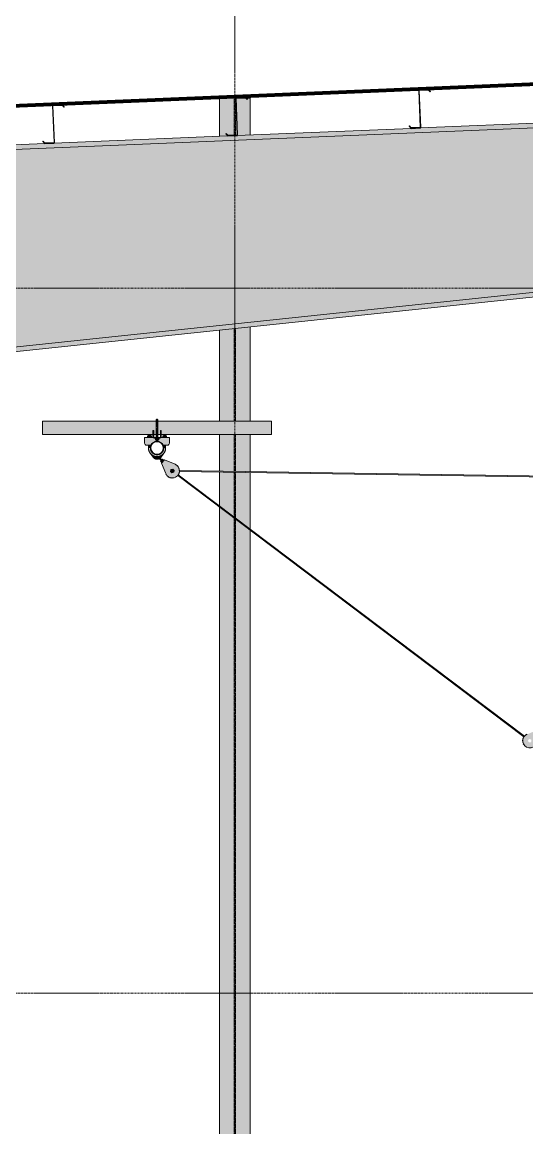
# Model space of a CAD drawing. Header units: inches. Extents: x -26493 to -10162, y -132 to 713.
# Drawn here: x -16486.8 to -16354.6, y 108.7 to 398.6 of the extents above; entities that cross this region are included whole.
import ezdxf

# ---------------------------------------------------------------- set-up
doc = ezdxf.new("R2010")
doc.units = ezdxf.units.IN
doc.header["$MEASUREMENT"] = 0
doc.linetypes.add('Grid Line 1_2_', pattern=[0.875, 0.5, -0.125, 0.125, -0.125])
doc.linetypes.add('Hidden 1_8_', pattern=[0.1875, 0.125, -0.0625])
for name, color, linetype, lineweight in [('A-FLOR-LEVL', 51, 'Continuous', 9), ('A-ROOF', 132, 'Continuous', 13), ('Q-SPCQ', 91, 'Continuous', 9), ('S-BEAM', 12, 'Continuous', 9), ('S-COLS', 52, 'Continuous', 9), ('S-GRID', 1, 'Continuous', 9)]:
    doc.layers.add(name, color=color, linetype=linetype, lineweight=lineweight)

# ---------------------------------------------------------------- blocks, each defined once
blk = doc.blocks.new('Family7 - Family7-706776-Section 1')
at = {"layer": 'S-BEAM'}
for points in [[(-22358.93, 327.21), (-21137.4, 378.1), (-21135.8, 379.42), (-22360.24, 328.4), (-22359.49, 327.72)], [(-21747, 280.64), (-21183.79, 340.02), (-21182.03, 341.46), (-21747.06, 281.89), (-22322.77, 293.93), (-22321.38, 292.65), (-21755.75, 280.82)]]:
    blk.add_hatch(color=256, dxfattribs=at).paths.add_polyline_path(points, flags=0)
h = blk.add_hatch(color=256, dxfattribs=at)
h.paths.add_polyline_path([(-21747.06, 281.89), (-21185.68, 341.08), (-21185.84, 343.3), (-21184.67, 344.39), (-21184.43, 341.21), (-21182.03, 341.46), (-21141.3, 374.9), (-21141.3, 377.94), (-22358.8, 327.2), (-22358.8, 327.08), (-22322.77, 293.93), (-22319.86, 293.87), (-22319.69, 296.14), (-22318.51, 295.18), (-22318.61, 293.84), (-21755.75, 282.07)], flags=0)
h.paths.add_polyline_path([(-21140.05, 375.93), (-21137.4, 378.1), (-21140.05, 377.99), (-21140.05, 376.45)], flags=0)
for p, q in [((-22358.93, 327.21), (-21137.4, 378.1)), ((-21295.95, 372.75), (-21341.54, 370.85)), ((-21391.86, 368.75), (-21437.46, 366.85)), ((-21343.91, 370.75), (-21389.5, 368.85)), ((-21439.82, 366.75), (-21485.42, 364.85)), ((-21182.03, 341.46), (-21747.06, 281.89)), ((-21747, 280.64), (-21183.79, 340.02))]:
    blk.add_line(p, q, dxfattribs=at)
blk = doc.blocks.new('W-Wide Flange-Column - W10X33-658007-Section 1')
at = {"layer": 'S-COLS', "linetype": 'Hidden 1_8_'}
for p, q in [((-21390.21, 378.67), (-21390.21, 368.93)), ((-21389.9, 368.94), (-21389.9, 378.67)), ((-21390.21, 318.26), (-21390.21, 293.99)), ((-21389.9, 293.99), (-21389.9, 318.29)), ((-21390.21, 290.5), (-21390.21, 280.84)), ((-21389.9, 280.83), (-21389.9, 290.5)), ((-21390.21, 280.54), (-21390.21, 268.83)), ((-21389.9, 268.61), (-21389.9, 280.53)), ((-21390.21, 268.53), (-21390.21, 0)), ((-21389.9, 0), (-21389.9, 268.29))]:
    blk.add_line(p, q, dxfattribs=at)
blk = doc.blocks.new('Basketball_Backstop-Performance_Sports_Systems-3103-Ceiling_Hung - 27_-0_ to 27_-11 7_8_-652462-Section 1')
at = {"layer": 'Q-SPCQ'}
h = blk.add_hatch(color=256, dxfattribs=at)
h.paths.add_polyline_path([(-21426.52, 292.25), (-21410.64, 292.25), (-21410.65, 293.64), (-21410.68, 294), (-21440.43, 294), (-21440.43, 292.25), (-21431.36, 292.25)], flags=0)
h.paths.add_polyline_path([(-21410.19, 292.25), (-21380.43, 292.25), (-21380.43, 294), (-21410.2, 293.97), (-21410.21, 293.77), (-21410.2, 292.47), (-21410.21, 292.25)], flags=0)
h = blk.add_hatch(color=256, dxfattribs=at)
h.paths.add_polyline_path([(-21410.43, 292.49), (-21410.49, 292.25), (-21410.43, 292.25)], flags=0)
h.paths.add_polyline_path([(-21410.63, 293.99), (-21410.68, 293.99), (-21410.65, 293.78)], flags=0)
h.paths.add_polyline_path([(-21410.64, 292.25), (-21410.6, 292.25), (-21410.43, 292.49), (-21410.43, 294.44), (-21410.63, 294.38), (-21410.65, 294.21), (-21410.68, 294.23), (-21410.63, 293.99), (-21410.67, 292.73)], flags=0)
h = blk.add_hatch(color=256, dxfattribs=at)
h.paths.add_polyline_path([(-21410.43, 292.25), (-21410.3, 292.25), (-21410.43, 292.49)], flags=0)
h.paths.add_polyline_path([(-21410.21, 292.25), (-21410.21, 293.62), (-21410.22, 294.38), (-21410.43, 294.44), (-21410.43, 292.49), (-21410.25, 292.25)], flags=0)
h = blk.add_hatch(color=256, dxfattribs=at)
h.paths.add_polyline_path([(-21426.52, 290.5), (-21411.49, 290.53), (-21411.49, 291.43), (-21411.3, 291.37), (-21411.3, 290.5), (-21410.68, 290.53), (-21410.68, 292.25), (-21440.43, 292.25), (-21440.43, 290.5), (-21431.36, 290.5)], flags=0)
h.paths.add_polyline_path([(-21409.55, 290.5), (-21409.55, 291.43), (-21409.37, 291.37), (-21409.37, 290.5), (-21380.43, 290.5), (-21380.43, 292.25), (-21410.18, 292.25), (-21410.18, 290.5), (-21409.58, 290.5)], flags=0)
for points in [[(-21412.68, 289.69), (-21412.68, 290.12), (-21412.93, 290.12), (-21412.93, 289.69)], [(-21412.68, 289.69), (-21412.18, 289.71), (-21412.18, 290.12), (-21412.68, 290.12), (-21412.68, 289.71)], [(-21411.92, 289.69), (-21411.92, 290.12), (-21412.18, 290.12), (-21412.18, 289.69), (-21412, 289.69)], [(-21411.3, 291), (-21411.3, 291.43), (-21411.49, 291.43), (-21411.49, 291)], [(-21409.37, 291), (-21409.37, 291.43), (-21409.55, 291.43), (-21409.55, 291)], [(-21408.68, 289.69), (-21408.68, 290.12), (-21408.93, 290.12), (-21408.93, 289.69)], [(-21408.18, 289.69), (-21408.18, 290.12), (-21408.68, 290.12), (-21408.68, 289.69), (-21408.37, 289.69)], [(-21407.92, 289.69), (-21407.92, 290.12), (-21408.18, 290.12), (-21408.18, 289.69)], [(-21412.12, 287.69), (-21412, 287.73), (-21411.67, 288.18), (-21411.3, 288.46), (-21410.88, 288.64), (-21410.43, 288.7), (-21410.01, 288.65), (-21409.58, 288.48), (-21409.28, 288.27), (-21409.02, 287.99), (-21408.83, 287.69), (-21407.55, 287.7), (-21407.32, 287.83), (-21407.18, 288.19), (-21407.18, 289.37), (-21409.99, 289.37), (-21409.99, 289.06), (-21410.18, 289.06), (-21410.21, 288.75), (-21410.68, 288.79), (-21410.68, 289.06), (-21410.87, 289.06), (-21410.87, 289.37), (-21413.68, 289.37), (-21413.68, 288.19), (-21413.53, 287.83), (-21413.31, 287.7), (-21413.18, 287.69)], [(-21410.48, 289.06), (-21410.43, 289.12), (-21410.48, 289.5), (-21410.87, 289.5), (-21410.87, 289.06), (-21410.79, 289.06)], [(-21410.18, 289.06), (-21409.99, 289.06), (-21409.99, 289.5), (-21410.43, 289.5), (-21410.43, 289.06)], [(-21410.43, 284.74), (-21409.93, 284.74), (-21409.02, 285.18), (-21408.4, 285.96), (-21408.23, 286.7), (-21408.3, 286.94), (-21408.64, 286.94), (-21408.68, 286.94), (-21408.79, 286.35), (-21409.02, 285.92), (-21409.28, 285.63), (-21409.7, 285.36), (-21410.17, 285.22), (-21410.43, 285.19), (-21411.05, 285.32), (-21411.48, 285.56), (-21411.76, 285.82), (-21412.01, 286.21), (-21412.12, 286.52), (-21412.21, 286.94), (-21412.6, 286.94), (-21412.6, 286.62), (-21412.38, 285.87), (-21411.83, 285.18), (-21410.93, 284.74), (-21410.49, 284.75)], [(-21411.38, 284.44), (-21411.01, 284.78), (-21411.86, 285.22), (-21412.21, 285.62), (-21412.2, 285.57), (-21411.41, 284.49)], [(-21409.48, 284.44), (-21408.84, 285.41), (-21409.12, 285.13), (-21409.86, 284.74), (-21409.49, 284.45)], [(-21409.28, 283.64), (-21409.22, 283.73), (-21409.28, 283.79), (-21409.33, 283.84), (-21409.65, 284.08), (-21409.78, 284.12), (-21409.3, 283.66)], [(-21409.28, 283.79), (-21409.23, 283.89), (-21409.66, 284.2), (-21409.53, 284.04), (-21409.3, 283.84)], [(-21408.38, 286.07), (-21408.26, 286.41), (-21408.37, 286.11)], [(-21409.16, 283.16), (-21408.9, 283.41), (-21409.23, 283.72), (-21409.3, 283.66), (-21409.33, 283.69), (-21409.51, 283.51), (-21409.19, 283.18)], [(-21408.9, 283.41), (-21408.65, 283.67), (-21409.03, 284), (-21409.22, 283.73)], [(-21406.55, 280.72), (-21406.3, 280.72), (-21406.21, 280.81), (-21406.21, 281.06), (-21406.43, 281.19), (-21406.6, 281.11), (-21406.67, 281), (-21406.6, 280.76)], [(-21314.36, 211.2), (-21314.25, 211.43), (-21404.89, 279.88), (-21405.02, 279.72), (-21314.43, 211.25)]]:
    blk.add_hatch(color=256, dxfattribs=at).paths.add_polyline_path(points, flags=0)
h = blk.add_hatch(color=256, dxfattribs=at)
h.paths.add_polyline_path([(-21412.43, 286.94), (-21412.18, 286.94), (-21412.22, 287.69), (-21412.68, 287.69), (-21412.64, 286.94), (-21412.49, 286.94)], flags=0)
h.paths.add_polyline_path([(-21412.21, 290.12), (-21412.18, 290.12), (-21412.21, 290.44), (-21412.68, 290.44), (-21412.64, 290.12), (-21412.21, 290.12)], flags=0)
h = blk.add_hatch(color=256, dxfattribs=at)
h.paths.add_polyline_path([(-21409.68, 289.5), (-21409.6, 289.51), (-21409.65, 289.69)], flags=0)
h.paths.add_polyline_path([(-21411.18, 289.5), (-21411.21, 289.69), (-21411.26, 289.51)], flags=0)
h.paths.add_polyline_path([(-21410.79, 289.5), (-21409.68, 289.5), (-21409.68, 289.69), (-21411.18, 289.69), (-21411.18, 289.5)], flags=0)
h.paths.add_polyline_path([(-21411.26, 289.51), (-21411.24, 289.7), (-21411.33, 289.54)], flags=0)
h.paths.add_polyline_path([(-21409.6, 289.51), (-21409.52, 289.54), (-21409.62, 289.7)], flags=0)
h.paths.add_polyline_path([(-21409.52, 289.54), (-21409.46, 289.59), (-21409.58, 289.69)], flags=0)
h.paths.add_polyline_path([(-21411.33, 289.54), (-21411.28, 289.71), (-21411.4, 289.59)], flags=0)
h.paths.add_polyline_path([(-21409.38, 289.73), (-21409.37, 289.81), (-21409.56, 289.78)], flags=0)
h.paths.add_polyline_path([(-21409.46, 289.59), (-21409.38, 289.73), (-21409.54, 289.71)], flags=0)
h.paths.add_polyline_path([(-21411.48, 289.73), (-21411.3, 289.78), (-21411.49, 289.81)], flags=0)
h.paths.add_polyline_path([(-21411.4, 289.59), (-21411.29, 289.75), (-21411.47, 289.71), (-21411.45, 289.66)], flags=0)
h.paths.add_polyline_path([(-21409.55, 289.81), (-21409.37, 289.81), (-21409.37, 291), (-21409.55, 291)], flags=0)
h.paths.add_polyline_path([(-21411.3, 289.81), (-21411.3, 291), (-21411.49, 291), (-21411.49, 289.81)], flags=0)
h = blk.add_hatch(color=256, dxfattribs=at)
h.paths.add_polyline_path([(-21410.43, 288.75), (-21410.48, 289.06), (-21410.68, 289.06), (-21410.64, 288.75), (-21410.48, 288.75)], flags=0)
h.paths.add_polyline_path([(-21410.55, 289.69), (-21410.43, 289.71), (-21410.43, 292.25), (-21410.68, 292.25), (-21410.64, 289.69), (-21410.57, 289.69)], flags=0)
h = blk.add_hatch(color=256, dxfattribs=at)
h.paths.add_polyline_path([(-21410.25, 288.75), (-21410.18, 288.75), (-21410.21, 289.06), (-21410.43, 289.06), (-21410.43, 288.75), (-21410.3, 288.75)], flags=0)
h.paths.add_polyline_path([(-21410.25, 289.69), (-21410.18, 289.71), (-21410.21, 292.25), (-21410.43, 292.25), (-21410.41, 289.69), (-21410.29, 289.69)], flags=0)
h = blk.add_hatch(color=256, dxfattribs=at)
h.paths.add_polyline_path([(-21408.43, 286.94), (-21408.18, 286.94), (-21408.21, 287.69), (-21408.68, 287.69), (-21408.64, 286.94), (-21408.49, 286.94)], flags=0)
h.paths.add_polyline_path([(-21408.43, 290.12), (-21408.18, 290.12), (-21408.21, 290.44), (-21408.68, 290.44), (-21408.64, 290.12), (-21408.49, 290.12)], flags=0)
h = blk.add_hatch(color=256, dxfattribs=at)
h.paths.add_polyline_path([(-21413.68, 289.37), (-21410.87, 289.42), (-21410.87, 289.5), (-21411.33, 289.54), (-21411.48, 289.69), (-21413.68, 289.65), (-21413.68, 289.46)], flags=0)
h.paths.add_polyline_path([(-21409.99, 289.37), (-21407.18, 289.37), (-21407.18, 289.69), (-21409.42, 289.65), (-21409.58, 289.52), (-21409.68, 289.5), (-21409.99, 289.46), (-21409.99, 289.41)], flags=0)
h = blk.add_hatch(color=256, dxfattribs=at)
h.paths.add_polyline_path([(-21410.43, 285.19), (-21409.97, 285.25), (-21409.55, 285.42), (-21409.19, 285.7), (-21408.91, 286.06), (-21408.74, 286.48), (-21408.68, 286.94), (-21408.74, 287.39), (-21408.91, 287.81), (-21409.19, 288.17), (-21409.75, 288.53), (-21410.18, 288.66), (-21410.48, 288.68), (-21410.88, 288.63), (-21411.3, 288.45), (-21411.67, 288.17), (-21412, 287.68), (-21412.12, 287.36), (-21412.18, 286.94), (-21412.12, 286.48), (-21411.94, 286.06), (-21411.67, 285.7), (-21411.3, 285.42), (-21410.88, 285.25)], flags=0)
h.paths.add_polyline_path([(-21410.43, 285.31), (-21410.85, 285.37), (-21411.24, 285.53), (-21411.58, 285.79), (-21411.84, 286.12), (-21412, 286.52), (-21412.05, 286.94), (-21412, 287.36), (-21411.84, 287.75), (-21411.58, 288.09), (-21411.24, 288.34), (-21410.65, 288.53), (-21410.21, 288.53), (-21410.01, 288.51), (-21409.58, 288.31), (-21409.28, 288.09), (-21409.02, 287.75), (-21408.86, 287.36), (-21408.8, 286.94), (-21408.86, 286.52), (-21409.02, 286.12), (-21409.28, 285.79), (-21409.62, 285.53), (-21410.01, 285.37)], flags=0)
h = blk.add_hatch(color=256, dxfattribs=at)
h.paths.add_polyline_path([(-21412.21, 285.62), (-21412.23, 285.67), (-21412.22, 285.64)], flags=0)
h.paths.add_polyline_path([(-21412.48, 286.07), (-21412.62, 286.8), (-21412.6, 286.45), (-21412.56, 286.22)], flags=0)
h = blk.add_hatch(color=256, dxfattribs=at)
h.paths.add_polyline_path([(-21410.07, 284.05), (-21409.94, 284.29), (-21410.19, 284.53), (-21410.23, 284.53), (-21410.72, 284.58), (-21410.97, 284.71), (-21410.92, 284.57), (-21411.08, 284.68), (-21411.32, 284.49), (-21411.2, 284.32), (-21410.7, 284.05), (-21410.43, 284.05), (-21410.23, 284.12)], flags=0)
h.paths.add_polyline_path([(-21409.81, 284.22), (-21409.7, 284.32), (-21409.85, 284.34), (-21409.82, 284.29), (-21409.82, 284.24)], flags=0)
h.paths.add_polyline_path([(-21409.83, 284.52), (-21410.1, 284.57), (-21410.04, 284.57), (-21409.86, 284.52)], flags=0)
h.paths.add_polyline_path([(-21409.65, 284.33), (-21409.52, 284.48), (-21409.91, 284.72), (-21409.99, 284.67), (-21409.66, 284.33)], flags=0)
h = blk.add_hatch(color=256, dxfattribs=at)
h.paths.add_polyline_path([(-21409.78, 284.12), (-21409.86, 284.37), (-21410.06, 284.57), (-21410.01, 284.34), (-21409.94, 284.29)], flags=0)
h.paths.add_polyline_path([(-21410.16, 284.5), (-21410.17, 284.68), (-21410.26, 284.63)], flags=0)
h.paths.add_polyline_path([(-21410.01, 284.34), (-21410.14, 284.57), (-21410.16, 284.5), (-21410.06, 284.4)], flags=0)
h = blk.add_hatch(color=256, dxfattribs=at)
h.paths.add_polyline_path([(-21409.61, 284.29), (-21409.83, 284.52), (-21410.06, 284.57), (-21409.86, 284.37)], flags=0)
h.paths.add_polyline_path([(-21409.99, 284.67), (-21410.14, 284.74), (-21410.12, 284.68)], flags=0)
h.paths.add_polyline_path([(-21409.83, 284.52), (-21409.99, 284.67), (-21410.06, 284.61), (-21409.94, 284.56)], flags=0)
h = blk.add_hatch(color=256, dxfattribs=at)
h.paths.add_polyline_path([(-21406.34, 279.06), (-21405.89, 279.14), (-21405.46, 279.33), (-21405.1, 279.61), (-21404.73, 280.17), (-21404.63, 280.4), (-21404.55, 280.85), (-21404.59, 281.31), (-21404.74, 281.74), (-21404.98, 282.13), (-21405.32, 282.45), (-21405.72, 282.67), (-21408.5, 283.81), (-21409.3, 283.01), (-21407.94, 279.83), (-21407.62, 279.49), (-21407.16, 279.22), (-21406.8, 279.1)], flags=0)
h.paths.add_polyline_path([(-21406.56, 280.45), (-21406.91, 280.84), (-21406.75, 281.31), (-21406.25, 281.38), (-21405.94, 281.05), (-21406.13, 280.56), (-21406.55, 280.45)], flags=0)
h = blk.add_hatch(color=256, dxfattribs=at)
h.paths.add_polyline_path([(-21406.56, 280.45), (-21406.07, 280.58), (-21405.94, 281.07), (-21406.3, 281.43), (-21406.79, 281.29), (-21406.92, 280.81), (-21406.6, 280.5)], flags=0)
h.paths.add_polyline_path([(-21406.43, 280.69), (-21406.6, 280.76), (-21406.68, 280.94), (-21406.6, 281.11), (-21406.43, 281.19), (-21406.25, 281.11), (-21406.18, 280.94), (-21406.25, 280.76), (-21406.36, 280.7)], flags=0)
h = blk.add_hatch(color=256, dxfattribs=at)
h.paths.add_polyline_path([(-21264.79, 278.62), (-21264.78, 278.89), (-21264.8, 278.93), (-21404.56, 281.01), (-21404.55, 280.75), (-21264.8, 278.62)], flags=0)
h.paths.add_polyline_path([(-21263.15, 278.64), (-21263.14, 278.69), (-21263.15, 278.64)], flags=0)
h.paths.add_polyline_path([(-21406.2, 280.83), (-21406.19, 281.01), (-21406.21, 280.91), (-21406.21, 280.83)], flags=0)
h = blk.add_hatch(color=256, dxfattribs=at)
h.paths.add_polyline_path([(-21312.89, 208.31), (-21312.31, 208.38), (-21312, 208.49), (-21311.61, 208.74), (-21311.29, 209.07), (-21311.07, 209.47), (-21309.93, 212.26), (-21310.73, 213.06), (-21313.91, 211.69), (-21314.25, 211.38), (-21314.5, 210.99), (-21314.64, 210.55), (-21314.66, 210), (-21314.6, 209.64), (-21314.41, 209.22), (-21314.13, 208.86), (-21313.77, 208.57), (-21313.16, 208.36)], flags=0)
h.paths.add_polyline_path([(-21312.67, 209.7), (-21313.18, 209.89), (-21313.24, 210.36), (-21312.9, 210.66), (-21312.43, 210.5), (-21312.36, 210.01), (-21312.64, 209.73)], flags=0)
for p, q in [((-21410.54, 294), (-21440.43, 294)), ((-21440.43, 292.25), (-21440.43, 294)), ((-21380.43, 294), (-21410.37, 294)), ((-21380.43, 294), (-21380.43, 292.25)), ((-21440.43, 290.5), (-21440.43, 292.25)), ((-21440.43, 290.5), (-21411.49, 290.5)), ((-21412.93, 290.12), (-21412.68, 290.12)), ((-21412.93, 290.12), (-21412.93, 289.69)), ((-21412.68, 290.44), (-21412.68, 289.71)), ((-21412.68, 290.44), (-21412.18, 290.44)), ((-21412.68, 290.12), (-21412.18, 290.12)), ((-21412.68, 289.69), (-21412.68, 290.12)), ((-21412.18, 289.71), (-21412.18, 290.44)), ((-21412.18, 290.12), (-21411.92, 290.12)), ((-21412.18, 289.69), (-21412.18, 290.12)), ((-21411.92, 289.69), (-21411.92, 290.12)), ((-21411.3, 291.5), (-21411.49, 291.5)), ((-21411.49, 291), (-21411.49, 291.5)), ((-21411.49, 291.5), (-21411.49, 291.43)), ((-21411.3, 291.5), (-21411.49, 291.5)), ((-21411.49, 291), (-21411.49, 289.81)), ((-21411.3, 291.43), (-21411.3, 291.5)), ((-21411.3, 291.5), (-21411.3, 291)), ((-21411.3, 289.81), (-21411.3, 291)), ((-21411.3, 290.5), (-21410.67, 290.5)), ((-21410.68, 292.25), (-21410.68, 289.71)), ((-21410.19, 290.5), (-21409.58, 290.5)), ((-21410.18, 289.71), (-21410.18, 292.25)), ((-21409.37, 291.5), (-21409.55, 291.5)), ((-21409.55, 291), (-21409.55, 291.5)), ((-21409.55, 291.5), (-21409.55, 291.43)), ((-21409.37, 291.5), (-21409.55, 291.5)), ((-21409.55, 289.81), (-21409.55, 291)), ((-21409.37, 291.43), (-21409.37, 291.5)), ((-21409.37, 291.5), (-21409.37, 291)), ((-21409.37, 291), (-21409.37, 289.81)), ((-21409.37, 290.5), (-21380.43, 290.5)), ((-21408.93, 290.12), (-21408.68, 290.12)), ((-21408.93, 289.69), (-21408.93, 290.12)), ((-21408.68, 290.44), (-21408.68, 289.71)), ((-21408.68, 290.44), (-21408.18, 290.44)), ((-21408.68, 290.12), (-21408.18, 290.12)), ((-21408.68, 289.69), (-21408.68, 290.12)), ((-21408.18, 289.71), (-21408.18, 290.44)), ((-21408.18, 290.12), (-21407.92, 290.12)), ((-21408.18, 289.69), (-21408.18, 290.12)), ((-21407.92, 290.12), (-21407.92, 289.69)), ((-21380.43, 292.25), (-21380.43, 290.5)), ((-21411.46, 289.69), (-21413.68, 289.69)), ((-21413.68, 289.37), (-21413.68, 289.69)), ((-21413.68, 288.19), (-21413.68, 289.37)), ((-21413.18, 287.69), (-21412.02, 287.69)), ((-21412.68, 287.69), (-21412.68, 286.94)), ((-21412.18, 286.94), (-21412.18, 287.69)), ((-21411.18, 289.69), (-21411.28, 289.69)), ((-21409.68, 289.69), (-21411.18, 289.69)), ((-21411.18, 289.5), (-21409.68, 289.5)), ((-21410.87, 289.06), (-21410.87, 289.5)), ((-21410.43, 289.06), (-21410.87, 289.06)), ((-21410.68, 289.5), (-21410.68, 288.75)), ((-21410.43, 288.75), (-21410.68, 288.75)), ((-21410.43, 289.5), (-21410.43, 289.06)), ((-21409.99, 289.06), (-21410.43, 289.06)), ((-21410.18, 288.75), (-21410.43, 288.75)), ((-21410.18, 288.75), (-21410.18, 289.5)), ((-21409.99, 289.06), (-21409.99, 289.5)), ((-21409.58, 289.69), (-21409.68, 289.69)), ((-21407.18, 289.69), (-21409.39, 289.69)), ((-21408.83, 287.69), (-21407.68, 287.69)), ((-21408.68, 287.69), (-21408.68, 286.94)), ((-21408.18, 286.94), (-21408.18, 287.69)), ((-21407.18, 289.69), (-21407.18, 289.37)), ((-21407.18, 289.37), (-21407.18, 288.19)), ((-21412.24, 285.6), (-21411.38, 284.44)), ((-21410.05, 284.6), (-21410.08, 284.59)), ((-21410, 284.73), (-21409.92, 284.75)), ((-21409.48, 284.44), (-21408.62, 285.6)), ((-21409.52, 283.5), (-21409.17, 283.15)), ((-21409.51, 283.51), (-21409.39, 283.63)), ((-21408.5, 283.81), (-21409.3, 283.01)), ((-21409.3, 283.01), (-21408.16, 280.23)), ((-21409.26, 283.77), (-21409, 284.02)), ((-21408.64, 283.68), (-21408.99, 284.03)), ((-21405.72, 282.67), (-21408.5, 283.81)), ((-21406.79, 281.29), (-21406.92, 280.81)), ((-21406.3, 281.43), (-21406.79, 281.29)), ((-21405.94, 281.07), (-21406.3, 281.43)), ((-21406.92, 280.81), (-21406.56, 280.45)), ((-21406.56, 280.45), (-21406.07, 280.58)), ((-21406.07, 280.58), (-21405.94, 281.07)), ((-21405.02, 279.72), (-21314.36, 211.2)), ((-21314.22, 211.41), (-21404.87, 279.91)), ((-21264.78, 278.93), (-21404.57, 281.07)), ((-21404.57, 280.75), (-21264.79, 278.62))]:
    blk.add_line(p, q, dxfattribs=at)
at = {"layer": 'Q-SPCQ', "flags": 128}
for points in [[(-21410.68, 294.25), (-21410.68, 294.26), (-21410.68, 294.27), (-21410.68, 294.28), (-21410.67, 294.29), (-21410.67, 294.3), (-21410.67, 294.31), (-21410.67, 294.32), (-21410.67, 294.33), (-21410.66, 294.34), (-21410.66, 294.35), (-21410.65, 294.36), (-21410.65, 294.37), (-21410.64, 294.37), (-21410.64, 294.38), (-21410.63, 294.39), (-21410.63, 294.4), (-21410.62, 294.41), (-21410.62, 294.41), (-21410.61, 294.42), (-21410.6, 294.43), (-21410.59, 294.44), (-21410.59, 294.44), (-21410.58, 294.45), (-21410.57, 294.45), (-21410.56, 294.46), (-21410.55, 294.47), (-21410.55, 294.47), (-21410.54, 294.48), (-21410.53, 294.48), (-21410.52, 294.48), (-21410.51, 294.49), (-21410.5, 294.49), (-21410.49, 294.49), (-21410.48, 294.49), (-21410.47, 294.5), (-21410.46, 294.5), (-21410.45, 294.5), (-21410.44, 294.5), (-21410.43, 294.5), (-21410.43, 294.5)], [(-21410.68, 294.25), (-21410.68, 294.26), (-21410.68, 294.27), (-21410.68, 294.28), (-21410.67, 294.29), (-21410.67, 294.3), (-21410.67, 294.31), (-21410.67, 294.32), (-21410.67, 294.33), (-21410.66, 294.34), (-21410.66, 294.35), (-21410.65, 294.36), (-21410.65, 294.37), (-21410.64, 294.37), (-21410.64, 294.38), (-21410.63, 294.39), (-21410.63, 294.4), (-21410.62, 294.41), (-21410.62, 294.41), (-21410.61, 294.42), (-21410.6, 294.43), (-21410.59, 294.44), (-21410.59, 294.44), (-21410.58, 294.45), (-21410.57, 294.45), (-21410.56, 294.46), (-21410.55, 294.47), (-21410.55, 294.47), (-21410.54, 294.48), (-21410.53, 294.48), (-21410.52, 294.48), (-21410.51, 294.49), (-21410.5, 294.49), (-21410.49, 294.49), (-21410.48, 294.49), (-21410.47, 294.5), (-21410.46, 294.5), (-21410.45, 294.5), (-21410.44, 294.5), (-21410.43, 294.5), (-21410.43, 294.5)], [(-21410.68, 293.97), (-21410.68, 294.01), (-21410.68, 294.05), (-21410.68, 294.08), (-21410.68, 294.11), (-21410.68, 294.14), (-21410.68, 294.17), (-21410.68, 294.19), (-21410.68, 294.21), (-21410.68, 294.22), (-21410.68, 294.23), (-21410.68, 294.24), (-21410.68, 294.25), (-21410.68, 294.25)], [(-21410.68, 294.25), (-21410.68, 294.25), (-21410.68, 294.24), (-21410.68, 294.24), (-21410.68, 294.22), (-21410.68, 294.21), (-21410.68, 294.19), (-21410.68, 294.17), (-21410.68, 294.15), (-21410.68, 294.12), (-21410.68, 294.09), (-21410.68, 294.06), (-21410.68, 294.02), (-21410.68, 293.99), (-21410.68, 293.94), (-21410.68, 293.9), (-21410.68, 293.85), (-21410.68, 293.81), (-21410.68, 293.75), (-21410.68, 293.7), (-21410.68, 293.64), (-21410.68, 293.58), (-21410.68, 293.52), (-21410.68, 293.46), (-21410.68, 293.4), (-21410.68, 293.33), (-21410.68, 293.26), (-21410.68, 293.19), (-21410.68, 293.12), (-21410.68, 293.05), (-21410.68, 292.97), (-21410.68, 292.9), (-21410.68, 292.82), (-21410.68, 292.75), (-21410.68, 292.67), (-21410.68, 292.59), (-21410.68, 292.51), (-21410.68, 292.43), (-21410.68, 292.35), (-21410.68, 292.27), (-21410.68, 292.25)], [(-21410.68, 294.23), (-21410.68, 294.24), (-21410.68, 294.25), (-21410.68, 294.25)], [(-21410.68, 294.25), (-21410.68, 294.25), (-21410.68, 294.24), (-21410.68, 294.24)], [(-21410.68, 294.01), (-21410.68, 294.05), (-21410.68, 294.08), (-21410.68, 294.11), (-21410.68, 294.14), (-21410.68, 294.17)], [(-21410.68, 294.17), (-21410.68, 294.15), (-21410.68, 294.12), (-21410.68, 294.09), (-21410.68, 294.06), (-21410.68, 294.02), (-21410.68, 293.99)], [(-21410.43, 294.5), (-21410.42, 294.5), (-21410.41, 294.5), (-21410.4, 294.5), (-21410.39, 294.5), (-21410.38, 294.5), (-21410.37, 294.49), (-21410.36, 294.49), (-21410.35, 294.49), (-21410.34, 294.48), (-21410.33, 294.48), (-21410.32, 294.48), (-21410.31, 294.47), (-21410.3, 294.47), (-21410.3, 294.46), (-21410.29, 294.46), (-21410.28, 294.45), (-21410.27, 294.44), (-21410.26, 294.44), (-21410.26, 294.43), (-21410.25, 294.42), (-21410.24, 294.42), (-21410.24, 294.41), (-21410.23, 294.4), (-21410.22, 294.39), (-21410.22, 294.39), (-21410.21, 294.38), (-21410.21, 294.37), (-21410.2, 294.36), (-21410.2, 294.35), (-21410.19, 294.34), (-21410.19, 294.33), (-21410.19, 294.32), (-21410.19, 294.31), (-21410.18, 294.3), (-21410.18, 294.29), (-21410.18, 294.28), (-21410.18, 294.27), (-21410.18, 294.26), (-21410.18, 294.25), (-21410.18, 294.25)], [(-21410.43, 294.5), (-21410.42, 294.5), (-21410.41, 294.5), (-21410.4, 294.5), (-21410.39, 294.5), (-21410.38, 294.5), (-21410.37, 294.49), (-21410.36, 294.49), (-21410.35, 294.49), (-21410.34, 294.48), (-21410.33, 294.48), (-21410.32, 294.48), (-21410.31, 294.47), (-21410.3, 294.47), (-21410.3, 294.46), (-21410.29, 294.46), (-21410.28, 294.45), (-21410.27, 294.44), (-21410.26, 294.44), (-21410.26, 294.43), (-21410.25, 294.42), (-21410.24, 294.42), (-21410.24, 294.41), (-21410.23, 294.4), (-21410.22, 294.39)], [(-21410.22, 294.39), (-21410.21, 294.38), (-21410.21, 294.37), (-21410.2, 294.36), (-21410.2, 294.35), (-21410.19, 294.34), (-21410.19, 294.33), (-21410.19, 294.32), (-21410.19, 294.31), (-21410.18, 294.3), (-21410.18, 294.29), (-21410.18, 294.28), (-21410.18, 294.27), (-21410.18, 294.26), (-21410.18, 294.25), (-21410.18, 294.25)], [(-21410.18, 292.25), (-21410.18, 292.33), (-21410.18, 292.41), (-21410.18, 292.49), (-21410.18, 292.57), (-21410.18, 292.65), (-21410.18, 292.73), (-21410.18, 292.8), (-21410.18, 292.88), (-21410.18, 292.95), (-21410.18, 293.03), (-21410.18, 293.1), (-21410.18, 293.17), (-21410.18, 293.24), (-21410.18, 293.31), (-21410.18, 293.38), (-21410.18, 293.44), (-21410.18, 293.51), (-21410.18, 293.57), (-21410.18, 293.63), (-21410.18, 293.68), (-21410.18, 293.74), (-21410.18, 293.79), (-21410.18, 293.84), (-21410.18, 293.89), (-21410.18, 293.93), (-21410.18, 293.97), (-21410.18, 294.01), (-21410.18, 294.05), (-21410.18, 294.08), (-21410.18, 294.11), (-21410.18, 294.14), (-21410.18, 294.17), (-21410.18, 294.19), (-21410.18, 294.21), (-21410.18, 294.22), (-21410.18, 294.23), (-21410.18, 294.24), (-21410.18, 294.25), (-21410.18, 294.25)], [(-21410.18, 294.25), (-21410.18, 294.25), (-21410.18, 294.24), (-21410.18, 294.24), (-21410.18, 294.22), (-21410.18, 294.21), (-21410.18, 294.19), (-21410.18, 294.17), (-21410.18, 294.15), (-21410.18, 294.12), (-21410.18, 294.09), (-21410.18, 294.06), (-21410.18, 294.02), (-21410.18, 293.99)], [(-21410.18, 294.23), (-21410.18, 294.24), (-21410.18, 294.25), (-21410.18, 294.25)], [(-21410.18, 294.25), (-21410.18, 294.25), (-21410.18, 294.24), (-21410.18, 294.24)], [(-21410.18, 294.01), (-21410.18, 294.05), (-21410.18, 294.08), (-21410.18, 294.11), (-21410.18, 294.14), (-21410.18, 294.17)], [(-21410.18, 294.17), (-21410.18, 294.15), (-21410.18, 294.12), (-21410.18, 294.09), (-21410.18, 294.06), (-21410.18, 294.02), (-21410.18, 293.99)], [(-21412.68, 286.94), (-21412.68, 286.85), (-21412.67, 286.76), (-21412.66, 286.67), (-21412.65, 286.58), (-21412.63, 286.49), (-21412.61, 286.4), (-21412.59, 286.32), (-21412.56, 286.23), (-21412.53, 286.14), (-21412.5, 286.06), (-21412.46, 285.98), (-21412.42, 285.9), (-21412.38, 285.82), (-21412.33, 285.74), (-21412.28, 285.67), (-21412.23, 285.59), (-21412.18, 285.52), (-21412.12, 285.45), (-21412.06, 285.39), (-21412, 285.32), (-21411.93, 285.26), (-21411.86, 285.2), (-21411.79, 285.15), (-21411.72, 285.09), (-21411.64, 285.04), (-21411.57, 285), (-21411.49, 284.95), (-21411.41, 284.91), (-21411.33, 284.87), (-21411.24, 284.84), (-21411.16, 284.81), (-21411.07, 284.78), (-21410.99, 284.76), (-21410.9, 284.74), (-21410.81, 284.72), (-21410.72, 284.71), (-21410.63, 284.7), (-21410.54, 284.69), (-21410.45, 284.69), (-21410.36, 284.69), (-21410.27, 284.69), (-21410.18, 284.7), (-21410.09, 284.71), (-21410, 284.73), (-21409.92, 284.75), (-21409.83, 284.77), (-21409.74, 284.79), (-21409.66, 284.82), (-21409.57, 284.86), (-21409.49, 284.89), (-21409.41, 284.93), (-21409.33, 284.97), (-21409.25, 285.02), (-21409.18, 285.07), (-21409.1, 285.12), (-21409.03, 285.17), (-21408.96, 285.23), (-21408.9, 285.29), (-21408.83, 285.35), (-21408.77, 285.42), (-21408.71, 285.49), (-21408.65, 285.56), (-21408.6, 285.63), (-21408.55, 285.7), (-21408.5, 285.78), (-21408.45, 285.86), (-21408.41, 285.94), (-21408.37, 286.02), (-21408.34, 286.1), (-21408.31, 286.18), (-21408.28, 286.27), (-21408.25, 286.36), (-21408.23, 286.44), (-21408.21, 286.53), (-21408.2, 286.62), (-21408.19, 286.71), (-21408.18, 286.8), (-21408.18, 286.89), (-21408.18, 286.94)], [(-21412.68, 286.94), (-21412.68, 286.85), (-21412.67, 286.76), (-21412.66, 286.67), (-21412.65, 286.58), (-21412.63, 286.49), (-21412.61, 286.4), (-21412.59, 286.32), (-21412.56, 286.23), (-21412.53, 286.14), (-21412.5, 286.06), (-21412.46, 285.98), (-21412.42, 285.9), (-21412.38, 285.82), (-21412.33, 285.74), (-21412.28, 285.67), (-21412.23, 285.59), (-21412.18, 285.52), (-21412.12, 285.46)], [(-21412.68, 286.94), (-21412.68, 286.85), (-21412.67, 286.76), (-21412.66, 286.67), (-21412.65, 286.58), (-21412.63, 286.49), (-21412.61, 286.4), (-21412.59, 286.32), (-21412.56, 286.23), (-21412.53, 286.14), (-21412.5, 286.06), (-21412.46, 285.98), (-21412.42, 285.9), (-21412.38, 285.82), (-21412.33, 285.74), (-21412.28, 285.67), (-21412.24, 285.6)], [(-21411.72, 285.76), (-21411.76, 285.81), (-21411.81, 285.86), (-21411.85, 285.92), (-21411.89, 285.98), (-21411.93, 286.04), (-21411.96, 286.1), (-21411.99, 286.16), (-21412.02, 286.22), (-21412.05, 286.29), (-21412.08, 286.35), (-21412.1, 286.42), (-21412.12, 286.48), (-21412.14, 286.55), (-21412.15, 286.62), (-21412.16, 286.69), (-21412.17, 286.76), (-21412.17, 286.83), (-21412.18, 286.9)], [(-21409.6, 285.39), (-21409.67, 285.36), (-21409.73, 285.33), (-21409.79, 285.31), (-21409.86, 285.28), (-21409.93, 285.26), (-21409.99, 285.24), (-21410.06, 285.23), (-21410.13, 285.21), (-21410.2, 285.2), (-21410.27, 285.19), (-21410.34, 285.19), (-21410.41, 285.19), (-21410.48, 285.19), (-21410.55, 285.19), (-21410.62, 285.2), (-21410.69, 285.21), (-21410.76, 285.22), (-21410.83, 285.23), (-21410.89, 285.25), (-21410.96, 285.27), (-21411.03, 285.29), (-21411.09, 285.32), (-21411.16, 285.35), (-21411.22, 285.38), (-21411.28, 285.41), (-21411.34, 285.44), (-21411.4, 285.48), (-21411.46, 285.52), (-21411.51, 285.56), (-21411.57, 285.61), (-21411.62, 285.66)], [(-21411.38, 284.44), (-21411.35, 284.4), (-21411.31, 284.37), (-21411.28, 284.33), (-21411.24, 284.3), (-21411.2, 284.27), (-21411.16, 284.24), (-21411.12, 284.21), (-21411.08, 284.18), (-21411.03, 284.16), (-21410.99, 284.13), (-21410.94, 284.11), (-21410.9, 284.09), (-21410.85, 284.07), (-21410.8, 284.06), (-21410.76, 284.04), (-21410.71, 284.03), (-21410.66, 284.02), (-21410.61, 284.01), (-21410.56, 284.01), (-21410.51, 284), (-21410.46, 284), (-21410.41, 284), (-21410.36, 284), (-21410.31, 284.01), (-21410.26, 284.01), (-21410.21, 284.02), (-21410.16, 284.03), (-21410.11, 284.04), (-21410.06, 284.05), (-21410.02, 284.07), (-21409.97, 284.09), (-21409.92, 284.11), (-21409.88, 284.13), (-21409.83, 284.15)], [(-21410.99, 284.76), (-21410.9, 284.74), (-21410.81, 284.72), (-21410.72, 284.71), (-21410.63, 284.7), (-21410.54, 284.69), (-21410.45, 284.69), (-21410.36, 284.69), (-21410.27, 284.69), (-21410.18, 284.7)], [(-21410.22, 284.53), (-21410.25, 284.52), (-21410.28, 284.52), (-21410.3, 284.51), (-21410.33, 284.51), (-21410.36, 284.5), (-21410.39, 284.5), (-21410.42, 284.5), (-21410.45, 284.5), (-21410.48, 284.5), (-21410.51, 284.5), (-21410.54, 284.51), (-21410.57, 284.51), (-21410.6, 284.52), (-21410.63, 284.53), (-21410.66, 284.54), (-21410.69, 284.55), (-21410.72, 284.56), (-21410.74, 284.57), (-21410.77, 284.58), (-21410.8, 284.6), (-21410.82, 284.61), (-21410.85, 284.63), (-21410.87, 284.65), (-21410.9, 284.66), (-21410.92, 284.68), (-21410.94, 284.7), (-21410.96, 284.72), (-21410.98, 284.75), (-21410.99, 284.75)], [(-21410.32, 284.65), (-21410.32, 284.65), (-21410.32, 284.66), (-21410.33, 284.66), (-21410.33, 284.67), (-21410.33, 284.67), (-21410.34, 284.67), (-21410.34, 284.68), (-21410.34, 284.68), (-21410.34, 284.69), (-21410.34, 284.69), (-21410.35, 284.7), (-21410.35, 284.7), (-21410.35, 284.71), (-21410.35, 284.71), (-21410.35, 284.72), (-21410.35, 284.72), (-21410.35, 284.73), (-21410.35, 284.73), (-21410.35, 284.74), (-21410.35, 284.74)], [(-21410.18, 284.51), (-21410.2, 284.53), (-21410.21, 284.54), (-21410.22, 284.55), (-21410.23, 284.57), (-21410.24, 284.58), (-21410.25, 284.59), (-21410.26, 284.6), (-21410.27, 284.61), (-21410.28, 284.61), (-21410.29, 284.62), (-21410.29, 284.63), (-21410.3, 284.63), (-21410.31, 284.64), (-21410.31, 284.64), (-21410.31, 284.65), (-21410.31, 284.65), (-21410.32, 284.65), (-21410.32, 284.65)], [(-21410.32, 284.65), (-21410.32, 284.65), (-21410.32, 284.65), (-21410.31, 284.65), (-21410.31, 284.64), (-21410.31, 284.64), (-21410.3, 284.63), (-21410.3, 284.63), (-21410.29, 284.62), (-21410.28, 284.62), (-21410.28, 284.61), (-21410.27, 284.6), (-21410.26, 284.59), (-21410.25, 284.58), (-21410.24, 284.57), (-21410.22, 284.56), (-21410.21, 284.54), (-21410.2, 284.53), (-21410.19, 284.52), (-21410.17, 284.5), (-21410.16, 284.49), (-21410.14, 284.47), (-21410.12, 284.46), (-21410.11, 284.44), (-21410.09, 284.42), (-21410.07, 284.41), (-21410.06, 284.39), (-21410.04, 284.37), (-21410.02, 284.35), (-21410, 284.33), (-21409.98, 284.31), (-21409.96, 284.29), (-21409.94, 284.27), (-21409.92, 284.25), (-21409.9, 284.23), (-21409.88, 284.21), (-21409.86, 284.19), (-21409.83, 284.17), (-21409.81, 284.15), (-21409.79, 284.13), (-21409.79, 284.12)], [(-21410.06, 284.75), (-21410.05, 284.73), (-21410.04, 284.72), (-21410.02, 284.71), (-21410.01, 284.69), (-21409.99, 284.68)], [(-21409.61, 284.3), (-21409.63, 284.32), (-21409.65, 284.34), (-21409.67, 284.36), (-21409.69, 284.38), (-21409.72, 284.4), (-21409.74, 284.42), (-21409.76, 284.44), (-21409.78, 284.46), (-21409.8, 284.48), (-21409.82, 284.5), (-21409.84, 284.52), (-21409.85, 284.54), (-21409.87, 284.56), (-21409.89, 284.58), (-21409.91, 284.6), (-21409.93, 284.61), (-21409.94, 284.63), (-21409.96, 284.65), (-21409.98, 284.66), (-21409.99, 284.68), (-21410, 284.69), (-21410.02, 284.71), (-21410.03, 284.72), (-21410.04, 284.73), (-21410.06, 284.74)], [(-21409.87, 284.75), (-21409.89, 284.73), (-21409.91, 284.71), (-21409.93, 284.69), (-21409.95, 284.67)], [(-21409.79, 284.12), (-21409.81, 284.14), (-21409.83, 284.16), (-21409.85, 284.18), (-21409.87, 284.2), (-21409.89, 284.22)], [(-21409.79, 284.17), (-21409.75, 284.2), (-21409.71, 284.23), (-21409.67, 284.26), (-21409.63, 284.29), (-21409.59, 284.32), (-21409.55, 284.36), (-21409.52, 284.39), (-21409.48, 284.43), (-21409.48, 284.44)], [(-21409.79, 284.12), (-21409.77, 284.1), (-21409.74, 284.08), (-21409.72, 284.06), (-21409.7, 284.03), (-21409.68, 284.01), (-21409.66, 283.99), (-21409.64, 283.97), (-21409.62, 283.95), (-21409.6, 283.93), (-21409.58, 283.91), (-21409.56, 283.89), (-21409.54, 283.87), (-21409.52, 283.86), (-21409.5, 283.84), (-21409.49, 283.82), (-21409.47, 283.8), (-21409.45, 283.79), (-21409.44, 283.77), (-21409.42, 283.75), (-21409.41, 283.74), (-21409.39, 283.72), (-21409.38, 283.71), (-21409.36, 283.7), (-21409.35, 283.69), (-21409.34, 283.67), (-21409.33, 283.66), (-21409.32, 283.65), (-21409.31, 283.64), (-21409.3, 283.63), (-21409.29, 283.63), (-21409.28, 283.62), (-21409.28, 283.61), (-21409.27, 283.61), (-21409.27, 283.6), (-21409.26, 283.6), (-21409.26, 283.59), (-21409.26, 283.59), (-21409.26, 283.59), (-21409.26, 283.59)], [(-21409.36, 283.69), (-21409.37, 283.71), (-21409.39, 283.72), (-21409.4, 283.74), (-21409.42, 283.75), (-21409.43, 283.77), (-21409.45, 283.78), (-21409.47, 283.8), (-21409.48, 283.82), (-21409.5, 283.83), (-21409.52, 283.85), (-21409.54, 283.87), (-21409.56, 283.89), (-21409.57, 283.91), (-21409.59, 283.93), (-21409.61, 283.95), (-21409.63, 283.97), (-21409.66, 283.99), (-21409.68, 284.01), (-21409.7, 284.03), (-21409.72, 284.05), (-21409.74, 284.07), (-21409.76, 284.09), (-21409.78, 284.11), (-21409.79, 284.12)], [(-21409.64, 284.32), (-21409.62, 284.3), (-21409.61, 284.3)], [(-21409.61, 284.3), (-21409.59, 284.28), (-21409.57, 284.25), (-21409.55, 284.23), (-21409.53, 284.21), (-21409.5, 284.19), (-21409.48, 284.17), (-21409.46, 284.15), (-21409.44, 284.13), (-21409.42, 284.11), (-21409.4, 284.09), (-21409.38, 284.07), (-21409.36, 284.05), (-21409.35, 284.03), (-21409.33, 284.01), (-21409.31, 284), (-21409.29, 283.98), (-21409.28, 283.96), (-21409.26, 283.95), (-21409.24, 283.93), (-21409.23, 283.92), (-21409.21, 283.9), (-21409.2, 283.89), (-21409.19, 283.87)], [(-21409.08, 283.77), (-21409.08, 283.77), (-21409.08, 283.77), (-21409.08, 283.77), (-21409.09, 283.77), (-21409.09, 283.78), (-21409.09, 283.78), (-21409.1, 283.79), (-21409.11, 283.79), (-21409.11, 283.8), (-21409.12, 283.81), (-21409.13, 283.82), (-21409.14, 283.83), (-21409.15, 283.84), (-21409.16, 283.85), (-21409.17, 283.86), (-21409.18, 283.87), (-21409.2, 283.88), (-21409.21, 283.9), (-21409.23, 283.91), (-21409.24, 283.93), (-21409.26, 283.94), (-21409.27, 283.96), (-21409.29, 283.97), (-21409.31, 283.99), (-21409.32, 284.01), (-21409.34, 284.03), (-21409.36, 284.05), (-21409.38, 284.07), (-21409.4, 284.08), (-21409.42, 284.1), (-21409.44, 284.12), (-21409.46, 284.14), (-21409.48, 284.16), (-21409.5, 284.19), (-21409.52, 284.21), (-21409.54, 284.23), (-21409.56, 284.25), (-21409.58, 284.27), (-21409.6, 284.29), (-21409.61, 284.3)], [(-21409.26, 285.63), (-21409.31, 285.59), (-21409.37, 285.55), (-21409.42, 285.5), (-21409.48, 285.46), (-21409.54, 285.43)], [(-21408.68, 286.94), (-21408.68, 286.87), (-21408.68, 286.8), (-21408.69, 286.73), (-21408.7, 286.66), (-21408.71, 286.59), (-21408.73, 286.52), (-21408.75, 286.45), (-21408.77, 286.39), (-21408.79, 286.32), (-21408.82, 286.26), (-21408.84, 286.19), (-21408.88, 286.13), (-21408.91, 286.07), (-21408.95, 286.01), (-21408.98, 285.95), (-21409.02, 285.89), (-21409.07, 285.84), (-21409.11, 285.78), (-21409.16, 285.73)], [(-21408.71, 285.49), (-21408.65, 285.56), (-21408.6, 285.63), (-21408.55, 285.7), (-21408.5, 285.78), (-21408.45, 285.86), (-21408.41, 285.94), (-21408.37, 286.02), (-21408.34, 286.1), (-21408.31, 286.18), (-21408.28, 286.27), (-21408.25, 286.36), (-21408.23, 286.44), (-21408.21, 286.53), (-21408.2, 286.62), (-21408.19, 286.71), (-21408.18, 286.8), (-21408.18, 286.89), (-21408.18, 286.94)], [(-21408.62, 285.6), (-21408.57, 285.67), (-21408.52, 285.75), (-21408.47, 285.83), (-21408.43, 285.91), (-21408.39, 285.99), (-21408.35, 286.07), (-21408.32, 286.15), (-21408.29, 286.24), (-21408.26, 286.32), (-21408.24, 286.41), (-21408.22, 286.5), (-21408.21, 286.59), (-21408.19, 286.68), (-21408.18, 286.77), (-21408.18, 286.86), (-21408.18, 286.94)], [(-21409.26, 283.59), (-21409.26, 283.59), (-21409.26, 283.59), (-21409.26, 283.59), (-21409.26, 283.6), (-21409.27, 283.6), (-21409.27, 283.6), (-21409.28, 283.61), (-21409.28, 283.62), (-21409.29, 283.62), (-21409.3, 283.63), (-21409.31, 283.64), (-21409.32, 283.65), (-21409.33, 283.66)], [(-21409.08, 283.59), (-21409.08, 283.59), (-21409.09, 283.58), (-21409.09, 283.58), (-21409.09, 283.58), (-21409.1, 283.57), (-21409.1, 283.57), (-21409.11, 283.57), (-21409.11, 283.57), (-21409.12, 283.56), (-21409.12, 283.56), (-21409.13, 283.56), (-21409.13, 283.56), (-21409.14, 283.56), (-21409.14, 283.56), (-21409.14, 283.55), (-21409.15, 283.55), (-21409.15, 283.55), (-21409.16, 283.55), (-21409.16, 283.55), (-21409.17, 283.55), (-21409.17, 283.55), (-21409.18, 283.55), (-21409.18, 283.55), (-21409.19, 283.55), (-21409.19, 283.56), (-21409.2, 283.56), (-21409.2, 283.56), (-21409.21, 283.56), (-21409.21, 283.56), (-21409.22, 283.56), (-21409.22, 283.57), (-21409.23, 283.57), (-21409.23, 283.57), (-21409.24, 283.57), (-21409.24, 283.58), (-21409.24, 283.58), (-21409.25, 283.58), (-21409.25, 283.58), (-21409.26, 283.59), (-21409.26, 283.59)], [(-21409.15, 283.84), (-21409.14, 283.83), (-21409.13, 283.82), (-21409.12, 283.81), (-21409.12, 283.8), (-21409.11, 283.79), (-21409.1, 283.79), (-21409.1, 283.78), (-21409.09, 283.78), (-21409.09, 283.77), (-21409.08, 283.77), (-21409.08, 283.77), (-21409.08, 283.77), (-21409.08, 283.77)], [(-21409.08, 283.77), (-21409.08, 283.76), (-21409.07, 283.76), (-21409.07, 283.75), (-21409.07, 283.75), (-21409.06, 283.75), (-21409.06, 283.74), (-21409.06, 283.74), (-21409.06, 283.73), (-21409.05, 283.73), (-21409.05, 283.72), (-21409.05, 283.72), (-21409.05, 283.72), (-21409.05, 283.71), (-21409.05, 283.71), (-21409.04, 283.7), (-21409.04, 283.7), (-21409.04, 283.69), (-21409.04, 283.69), (-21409.04, 283.68), (-21409.04, 283.68), (-21409.04, 283.67), (-21409.04, 283.67), (-21409.04, 283.66), (-21409.04, 283.66), (-21409.05, 283.65), (-21409.05, 283.65), (-21409.05, 283.64), (-21409.05, 283.64), (-21409.05, 283.63), (-21409.05, 283.63), (-21409.06, 283.62), (-21409.06, 283.62), (-21409.06, 283.61), (-21409.06, 283.61), (-21409.07, 283.61), (-21409.07, 283.6), (-21409.07, 283.6), (-21409.08, 283.59), (-21409.08, 283.59), (-21409.08, 283.59)]]:
    blk.add_lwpolyline(points, dxfattribs=at)
at = {"layer": 'Q-SPCQ'}
for centre, radius, start, end in [((-21413.18, 288.19), 0.5, 180, 225), ((-21413.18, 288.19), 0.5, 180, 270), ((-21413.18, 288.19), 0.5, 180, 225), ((-21413.18, 288.19), 0.5, 180, 225), ((-21413.18, 288.19), 0.5, 180, 225), ((-21413.18, 288.19), 0.5, 180, 225), ((-21410.43, 286.94), 1.75, 0, 180), ((-21410.43, 286.94), 1.63, 0, 180), ((-21410.43, 286.96), 1.75, 24.3958, 155.6042), ((-21411.18, 289.81), 0.313, 180, 270), ((-21411.18, 289.81), 0.125, 180, 270), ((-21411.18, 289.81), 0.125, 195, 238.8177), ((-21411.18, 289.81), 0.125, 240, 255), ((-21409.68, 289.81), 0.125, 270, 0), ((-21409.68, 289.81), 0.312, 270, 0), ((-21409.68, 289.81), 0.125, 285, 300), ((-21409.68, 289.81), 0.125, 301.1823, 345), ((-21407.68, 288.19), 0.5, 270, 0), ((-21407.68, 288.19), 0.5, 315, 0), ((-21407.68, 288.19), 0.5, 315, 0), ((-21407.68, 288.19), 0.5, 315, 0), ((-21407.68, 288.19), 0.5, 315, 0), ((-21407.68, 288.19), 0.5, 315, 0), ((-21410.43, 286.94), 1.75, 180, 0), ((-21410.43, 286.94), 1.62, 180, 0), ((-21406.43, 280.94), 1.87, 202.1972, 67.8028), ((-21406.43, 280.94), 1.88, 57.0078, 63.6555), ((-21406.43, 280.94), 1.87, 45, 49.0296), ((-21406.43, 280.94), 1.87, 42.4188, 45), ((-21406.43, 280.94), 1.87, 27.8374, 34.3763), ((-21406.43, 280.94), 1.88, 15, 19.6774), ((-21406.43, 280.94), 1.87, 206.3445, 212.9922), ((-21406.43, 280.94), 1.88, 220.9704, 225), ((-21406.43, 280.94), 1.87, 225, 227.5812), ((-21406.43, 280.94), 1.88, 235.6237, 242.1626), ((-21406.43, 280.94), 1.87, 250.3226, 255), ((-21406.43, 280.94), 0.25, 45, 225), ((-21406.43, 280.94), 0.25, 150, 210), ((-21406.43, 280.94), 0.25, 225, 45), ((-21406.43, 280.94), 1.88, 265.1058, 270), ((-21406.43, 280.94), 0.25, 240.6611, 300), ((-21406.43, 280.94), 0.25, 45, 105), ((-21406.43, 280.94), 0.25, 330, 30), ((-21406.43, 280.94), 1.88, 280.0739, 285), ((-21406.43, 280.94), 1.88, 295.5966, 300), ((-21406.43, 280.94), 1.87, 330, 334.4034), ((-21406.43, 280.94), 1.88, 345, 349.9261), ((-21406.43, 280.94), 1.88, 0, 4.8942), ((-21312.8, 210.18), 1.87, 112.1972, 337.8028), ((-21312.8, 210.18), 1.88, 116.3445, 122.9922), ((-21312.8, 210.18), 1.87, 175.1058, 180), ((-21312.8, 210.18), 1.87, 190.0739, 195), ((-21312.8, 210.18), 1.88, 160.3226, 165), ((-21312.8, 210.18), 1.88, 205.5966, 210), ((-21312.8, 210.18), 1.88, 145.6237, 152.1626), ((-21312.8, 210.18), 1.88, 135, 137.5812), ((-21312.8, 210.18), 1.88, 130.9704, 135), ((-21312.8, 210.18), 1.87, 240, 244.4034)]:
    blk.add_arc(centre, radius, start, end, dxfattribs=at)
blk.add_open_spline([(-21410.99, 284.75), (-21410.99, 284.75), (-21411, 284.74), (-21411.04, 284.71), (-21411.08, 284.68), (-21411.11, 284.65), (-21411.15, 284.63), (-21411.2, 284.59), (-21411.26, 284.54), (-21411.32, 284.48), (-21411.37, 284.45), (-21411.38, 284.44), (-21411.38, 284.44)], degree=3, knots=[-1, -1, -1, -1, -0.875, -0.75, -0.6875, -0.625, -0.5625, -0.5, -0.375, -0.25, -0.125, 0, 0, 0, 0], dxfattribs=at)
blk.add_open_spline([(-21409.87, 284.75), (-21409.87, 284.75), (-21409.86, 284.75), (-21409.82, 284.72), (-21409.77, 284.68), (-21409.71, 284.62), (-21409.64, 284.57), (-21409.57, 284.52), (-21409.52, 284.47), (-21409.48, 284.45), (-21409.48, 284.44), (-21409.48, 284.44)], degree=3, dxfattribs=at)
blk = doc.blocks.new('Girt_Z - 10_D-668005-Section 1')
at = {"layer": 'S-BEAM'}
h = blk.add_hatch(color=256, dxfattribs=at)
h.paths.add_polyline_path([(-21200.03, 376.74), (-21197.53, 376.9), (-21197.67, 376.95), (-21199.98, 376.86), (-21200.45, 377.37), (-21200.54, 377.3)], flags=0)
h.paths.add_polyline_path([(-21197.53, 376.9), (-21197.49, 377.04), (-21197.61, 376.98)], flags=0)
h.paths.add_polyline_path([(-21197.95, 386.78), (-21197.81, 386.74), (-21195.5, 386.83), (-21195.03, 386.32), (-21194.95, 386.39), (-21195.45, 386.94), (-21197.82, 386.84)], flags=0)
h.paths.add_polyline_path([(-21198, 386.65), (-21197.87, 386.71), (-21197.95, 386.78)], flags=0)
h.paths.add_polyline_path([(-21197.59, 377.03), (-21197.49, 377.04), (-21197.89, 386.65), (-21198, 386.65)], flags=0)
at = {"layer": 'S-BEAM', "lineweight": 30}
for p, q in [((-21198, 386.65), (-21197.59, 377.03)), ((-21197.49, 377.04), (-21197.89, 386.65)), ((-21195.45, 386.94), (-21197.82, 386.84)), ((-21197.81, 386.74), (-21195.5, 386.83)), ((-21195.5, 386.83), (-21195.03, 386.32)), ((-21194.95, 386.39), (-21195.45, 386.94)), ((-21195.03, 386.32), (-21194.95, 386.39)), ((-21200.45, 377.37), (-21200.54, 377.3)), ((-21200.54, 377.3), (-21200.03, 376.74)), ((-21199.98, 376.86), (-21200.45, 377.37)), ((-21197.67, 376.95), (-21199.98, 376.86)), ((-21200.03, 376.74), (-21197.66, 376.84))]:
    blk.add_line(p, q, dxfattribs=at)
for centre, radius, start, end in [((-21197.81, 386.66), 0.187, 92.3859, 182.3859), ((-21197.81, 386.66), 0.0782, 94.5087, 182.3859), ((-21197.67, 377.03), 0.0782, 275.4283, 2.3859), ((-21197.67, 377.03), 0.188, 272.3859, 2.3859)]:
    blk.add_arc(centre, radius, start, end, dxfattribs=at)
blk = doc.blocks.new('Girt_Z - 10_D-658012-Section 1')
at = {"layer": 'S-BEAM'}
h = blk.add_hatch(color=256, dxfattribs=at)
h.paths.add_polyline_path([(-21391.86, 368.75), (-21389.37, 368.91), (-21389.5, 368.96), (-21391.82, 368.86), (-21392.29, 369.38), (-21392.37, 369.3)], flags=0)
h.paths.add_polyline_path([(-21389.37, 368.91), (-21389.32, 369.04), (-21389.45, 368.99)], flags=0)
h.paths.add_polyline_path([(-21389.78, 378.79), (-21389.65, 378.74), (-21387.33, 378.84), (-21386.86, 378.32), (-21386.78, 378.4), (-21387.28, 378.95), (-21389.65, 378.85)], flags=0)
h.paths.add_polyline_path([(-21389.83, 378.66), (-21389.7, 378.72), (-21389.78, 378.79)], flags=0)
h.paths.add_polyline_path([(-21389.43, 369.04), (-21389.32, 369.04), (-21389.72, 378.66), (-21389.83, 378.66)], flags=0)
at = {"layer": 'S-BEAM', "lineweight": 30}
for p, q in [((-21389.83, 378.66), (-21389.43, 369.04)), ((-21389.32, 369.04), (-21389.72, 378.66)), ((-21387.28, 378.95), (-21389.65, 378.85)), ((-21389.65, 378.74), (-21387.33, 378.84)), ((-21387.33, 378.84), (-21386.86, 378.32)), ((-21386.78, 378.4), (-21387.28, 378.95)), ((-21386.86, 378.32), (-21386.78, 378.4)), ((-21392.29, 369.38), (-21392.37, 369.3)), ((-21392.37, 369.3), (-21391.86, 368.75)), ((-21391.82, 368.86), (-21392.29, 369.38)), ((-21391.86, 368.75), (-21389.5, 368.85)), ((-21389.5, 368.96), (-21391.82, 368.86))]:
    blk.add_line(p, q, dxfattribs=at)
for centre, radius, start, end in [((-21389.64, 378.66), 0.187, 92.3859, 182.3859), ((-21389.64, 378.66), 0.0782, 94.5087, 182.3859), ((-21389.51, 369.04), 0.0782, 275.4283, 2.3859), ((-21389.51, 369.04), 0.188, 272.3859, 2.3859)]:
    blk.add_arc(centre, radius, start, end, dxfattribs=at)

msp = doc.modelspace()

# ---------------------------------------------------------------- hatches: boundary and pattern name
at = {"layer": 'A-ROOF'}
msp.add_hatch(color=256, dxfattribs=at).paths.add_polyline_path([(-17463.12, 335.84), (-16170.74, 389.68), (-16170.74, 390.16), (-17463.12, 336.31)], flags=0)
at = {"layer": 'S-COLS'}
h = msp.add_hatch(color=256, dxfattribs=at)
h.paths.add_polyline_path([(-16427.14, 0), (-16427.14, 265.4), (-16435.1, 271.41), (-16435.1, 0)], flags=0)
h.paths.add_polyline_path([(-16427.14, 265.71), (-16427.14, 280.47), (-16435.1, 280.59), (-16435.1, 271.73), (-16428.85, 267.01)], flags=0)
h.paths.add_polyline_path([(-16427.14, 280.78), (-16427.14, 290.5), (-16435.1, 290.5), (-16435.1, 280.9), (-16427.34, 280.79)], flags=0)
h.paths.add_polyline_path([(-16433.69, 294), (-16427.14, 294), (-16427.14, 318.69), (-16435.1, 317.85), (-16435.1, 294)], flags=0)
h.paths.add_polyline_path([(-16430.43, 368.91), (-16430.51, 368.99), (-16430.38, 369.04), (-16430.41, 368.96)], flags=0)
h.paths.add_polyline_path([(-16435.1, 368.66), (-16432.93, 368.75), (-16433.43, 369.3), (-16433.35, 369.38), (-16432.88, 368.86), (-16430.43, 368.91), (-16430.43, 368.85), (-16427.14, 369.04), (-16427.14, 378.67), (-16428.08, 378.66), (-16427.84, 378.4), (-16427.92, 378.32), (-16428.24, 378.67), (-16435.1, 378.66), (-16435.1, 368.86)], flags=0)
h.paths.add_polyline_path([(-16430.49, 369.04), (-16430.89, 378.66), (-16430.78, 378.66), (-16430.38, 369.04)], flags=0)

# ---------------------------------------------------------------- linework, layer by layer
at = {"layer": 'A-FLOR-LEVL', "linetype": 'Grid Line 1_2_'}
for p, q in [((-18203.93, 328.83), (-15467.16, 328.83)), ((-18203.93, 144), (-15467.16, 144))]:
    msp.add_line(p, q, dxfattribs=at)
at = {"layer": 'A-ROOF', "lineweight": 50}
for p, q in [((-16170.74, 390.16), (-17463.12, 336.31)), ((-17463.12, 335.84), (-16170.74, 389.68))]:
    msp.add_line(p, q, dxfattribs=at)
at = {"layer": 'S-COLS'}
for p, q in [((-16435.1, 378.67), (-16430.89, 378.67)), ((-16435.1, 378.67), (-16435.1, 368.66)), ((-16430.87, 378.67), (-16428.24, 378.67)), ((-16428.09, 378.67), (-16427.14, 378.67)), ((-16427.14, 368.99), (-16427.14, 378.67)), ((-16435.1, 317.85), (-16435.1, 294)), ((-16427.14, 293.99), (-16427.14, 318.69)), ((-16435.1, 290.5), (-16435.1, 280.9)), ((-16427.14, 280.78), (-16427.14, 290.5)), ((-16435.1, 280.6), (-16435.1, 271.72)), ((-16427.14, 265.7), (-16427.14, 280.48)), ((-16435.1, 271.42), (-16435.1, 0)), ((-16427.14, 0), (-16427.14, 265.4))]:
    msp.add_line(p, q, dxfattribs=at)
at = {"layer": 'S-GRID', "linetype": 'Grid Line 1_2_'}
msp.add_line((-16431.12, -132), (-16431.12, 648.66), dxfattribs=at)

# ---------------------------------------------------------------- block references
at = {"layer": 'Q-SPCQ'}
msp.add_blockref('Basketball_Backstop-Performance_Sports_Systems-3103-Ceiling_Hung - 27_-0_ to 27_-11 7_8_-652462-Section 1', (4958.94, 0), dxfattribs=at)
at = {"layer": 'S-BEAM'}
for name, p in [('Girt_Z - 10_D-668005-Section 1', (4815.06, -5.99)), ('Family7 - Family7-706776-Section 1', (4958.94, 0)), ('Girt_Z - 10_D-668005-Section 1', (4719.14, -9.99)), ('Girt_Z - 10_D-658012-Section 1', (4958.94, 0))]:
    msp.add_blockref(name, p, dxfattribs=at)
at = {"layer": 'S-COLS', "linetype": 'Hidden 1_8_'}
msp.add_blockref('W-Wide Flange-Column - W10X33-658007-Section 1', (4958.94, 0), dxfattribs=at)

doc.saveas('drawing.dxf')
